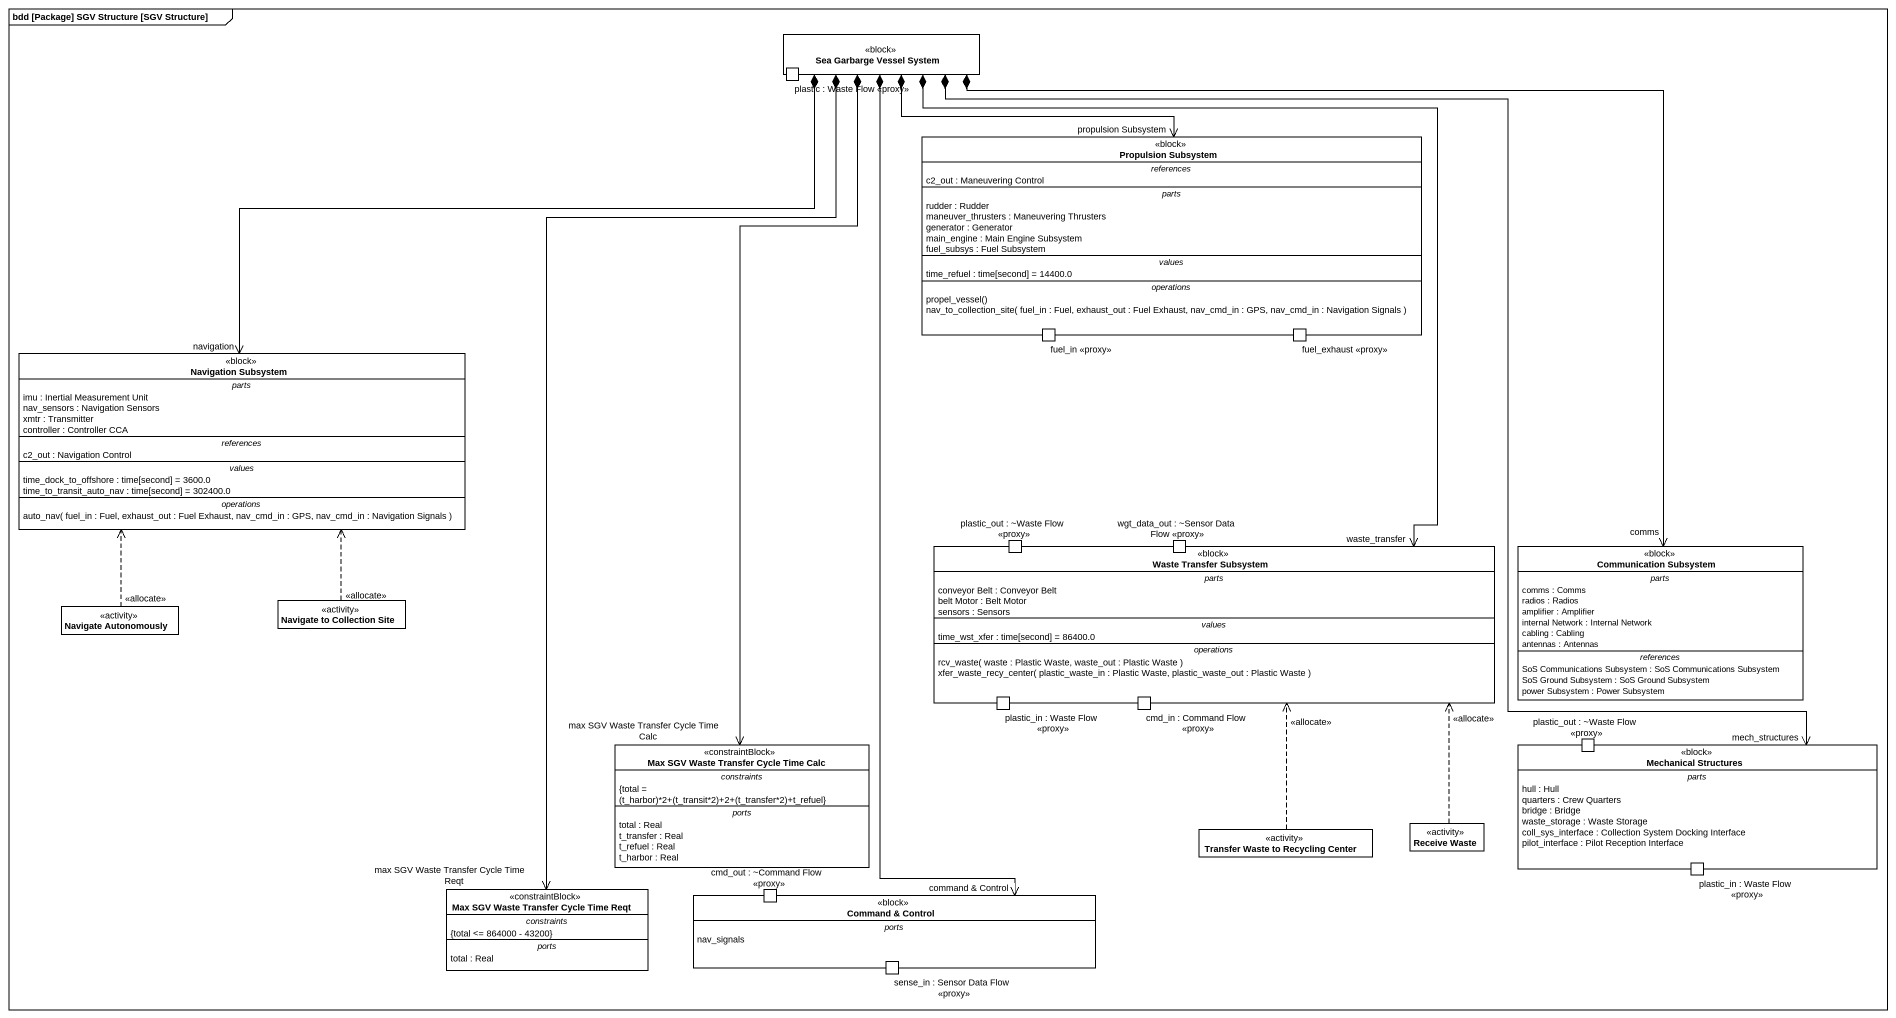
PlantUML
@startuml
mainframe bdd [Package] SGV Structure [SGV Structure]
allowmixing
hide circle
hide empty members
rectangle "Sea Garbarge Vessel System" as Sea_Garbarge_Vessel_System <<block>> {
  port "plastic : Waste Flow <<proxy>>" as plastic_Waste_Flow_proxy
}
class "Propulsion Subsystem" as Propulsion_Subsystem <<block>> {
  -- references --
  c2_out : Maneuvering Control
  -- parts --
  rudder : Rudder
  maneuver_thrusters : Maneuvering Thrusters
  generator : Generator
  main_engine : Main Engine Subsystem
  fuel_subsys : Fuel Subsystem
  -- values --
  time_refuel : time[second] = 14400.0
  -- operations --
  propel_vessel()
  nav_to_collection_site( fuel_in : Fuel, exhaust_out : Fuel Exhaust, nav_cmd_in : GPS, nav_cmd_in : Navigation Signals )
  -- ports --
  fuel_in <<proxy>>
  fuel_exhaust <<proxy>>
}
class "Navigation Subsystem" as Navigation_Subsystem <<block>> {
  -- parts --
  imu : Inertial Measurement Unit
  nav_sensors : Navigation Sensors
  xmtr : Transmitter
  controller : Controller CCA
  -- references --
  c2_out : Navigation Control
  -- values --
  time_dock_to_offshore : time[second] = 3600.0
  time_to_transit_auto_nav : time[second] = 302400.0
  -- operations --
  auto_nav( fuel_in : Fuel, exhaust_out : Fuel Exhaust, nav_cmd_in : GPS, nav_cmd_in : Navigation Signals )
}
class "Waste Transfer Subsystem" as Waste_Transfer_Subsystem <<block>> {
  -- parts --
  conveyor Belt : Conveyor Belt
  belt Motor : Belt Motor
  sensors : Sensors
  -- values --
  time_wst_xfer : time[second] = 86400.0
  -- operations --
  rcv_waste( waste : Plastic Waste, waste_out : Plastic Waste )
  xfer_waste_recy_center( plastic_waste_in : Plastic Waste, plastic_waste_out : Plastic Waste )
  -- ports --
  plastic_in : Waste Flow <<proxy>>
  plastic_out : ~Waste Flow <<proxy>>
  wgt_data_out : ~Sensor Data Flow <<proxy>>
  cmd_in : Command Flow <<proxy>>
}
class "Communication Subsystem" as Communication_Subsystem <<block>> {
  -- parts --
  comms : Comms
  radios : Radios
  amplifier : Amplifier
  internal Network : Internal Network
  cabling : Cabling
  antennas : Antennas
  -- references --
  SoS Communications Subsystem : SoS Communications Subsystem
  SoS Ground Subsystem : SoS Ground Subsystem
  power Subsystem : Power Subsystem
}
class "Navigate Autonomously" as Navigate_Autonomously <<activity>>
class "Navigate to Collection Site" as Navigate_to_Collection_Site <<activity>>
class "Max SGV Waste Transfer Cycle Time Calc" as Max_SGV_Waste_Transfer <<constraintBlock>> {
  -- constraints --
  {field} {total = (t_harbor)*2+(t_transit*2)+2+(t_transfer*2)+t_refuel}
  -- ports --
  total : Real
  t_transfer : Real
  t_refuel : Real
  t_harbor : Real
}
class "Mechanical Structures" as Mechanical_Structures <<block>> {
  -- parts --
  hull : Hull
  quarters : Crew Quarters
  bridge : Bridge
  waste_storage : Waste Storage
  coll_sys_interface : Collection System Docking Interface
  pilot_interface : Pilot Reception Interface
  -- ports --
  plastic_in : Waste Flow <<proxy>>
  plastic_out : ~Waste Flow <<proxy>>
}
class "Receive Waste" as Receive_Waste <<activity>>
class "Transfer Waste to Recycling Center" as Transfer_Waste_to_Recycling <<activity>>
class "Max SGV Waste Transfer Cycle Time Reqt" as Max_SGV_Waste_Transfer_2 <<constraintBlock>> {
  -- constraints --
  {total <= 864000 - 43200}
  -- ports --
  total : Real
}
class "Command & Control" as Command_Control <<block>> {
  -- ports --
  nav_signals
  -- ports --
  sense_in : Sensor Data Flow <<proxy>>
  cmd_out : ~Command Flow <<proxy>>
}
Sea_Garbarge_Vessel_System *--> "propulsion Subsystem" Propulsion_Subsystem
Sea_Garbarge_Vessel_System *--> "navigation" Navigation_Subsystem
Sea_Garbarge_Vessel_System *--> "waste_transfer" Waste_Transfer_Subsystem
Sea_Garbarge_Vessel_System *--> "comms" Communication_Subsystem
Sea_Garbarge_Vessel_System *--> "max SGV Waste Transfer Cycle Time Calc" Max_SGV_Waste_Transfer
Sea_Garbarge_Vessel_System *--> "mech_structures" Mechanical_Structures
Sea_Garbarge_Vessel_System *--> "max SGV Waste Transfer Cycle Time Reqt" Max_SGV_Waste_Transfer_2
Sea_Garbarge_Vessel_System *--> "command & Control" Command_Control
Navigate_Autonomously .up.> Navigation_Subsystem : <<allocate>>
Navigate_to_Collection_Site .up.> Navigation_Subsystem : <<allocate>>
Receive_Waste .up.> Waste_Transfer_Subsystem : <<allocate>>
Transfer_Waste_to_Recycling .up.> Waste_Transfer_Subsystem : <<allocate>>
@enduml
